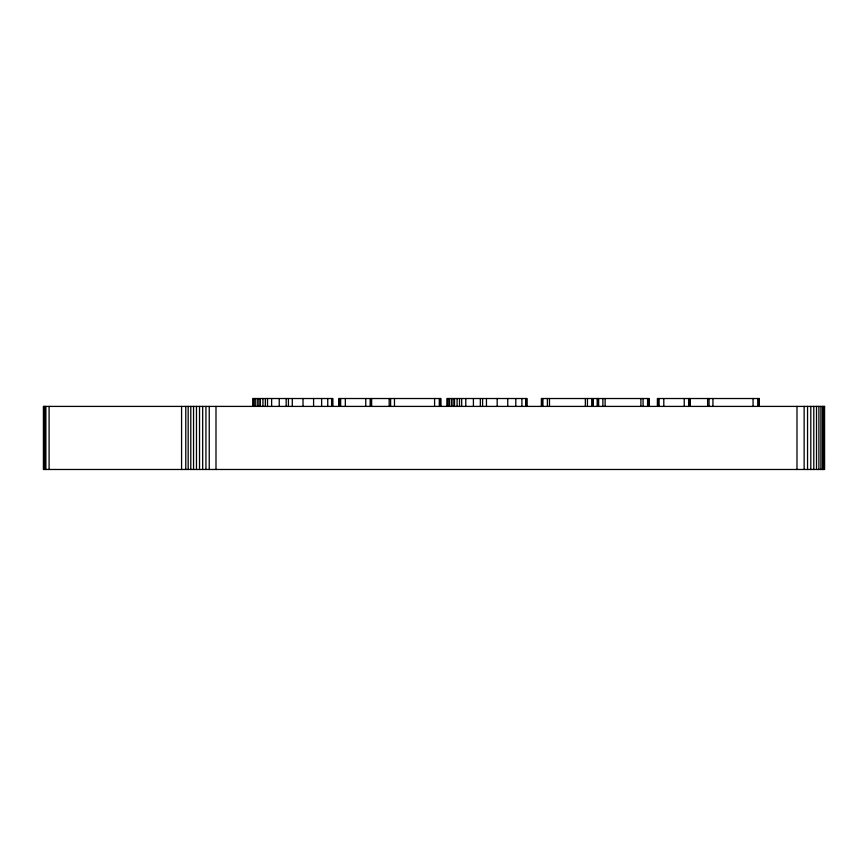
<?xml version="1.0" encoding="UTF-8"?>
<svg xmlns="http://www.w3.org/2000/svg" width="868" height="868" viewBox="0 0 868 868"><rect width="100%" height="100%" fill="white"/><g stroke="black" fill="none" stroke-linecap="round" stroke-linejoin="round"><path stroke-width="1.3" d="M823.656 406.408L823.656 469.479M822.495 406.408L822.495 469.479M820.9 406.408L820.9 469.479M818.893 406.408L818.893 469.479M816.517 406.408L816.517 469.479M813.793 406.408L813.793 469.479M810.799 406.408L810.799 469.479M807.555 406.408L807.555 469.479M804.137 406.408L804.137 469.479M796.987 406.408L796.987 469.479M759.326 406.408L759.326 398.521L657.38 398.521L657.38 406.408M758.925 398.521L758.925 406.408M757.753 398.521L757.753 406.408M753.055 398.521L753.055 406.408M712.932 398.521L712.932 406.408M709.069 398.521L709.069 406.408M707.626 398.521L707.626 406.408M690.103 398.521L690.103 406.408M689.735 398.521L689.735 406.408M688.628 398.521L688.628 406.408M684.234 398.521L684.234 406.408M663.803 398.521L663.803 406.408M659.105 398.521L659.105 406.408M657.803 398.521L657.803 406.408M649.09 406.408L649.09 398.521L541.361 398.521L541.361 406.408M648.721 398.521L648.721 406.408M647.582 398.521L647.582 406.408M643.069 398.521L643.069 406.408M640.899 398.521L640.899 406.408M605.115 398.521L605.115 406.408M602.869 398.521L602.869 406.408M598.649 398.521L598.649 406.408M597.585 398.521L597.585 406.408M597.238 398.521L597.238 406.408M593.137 398.521L593.137 406.408M592.779 398.521L592.779 406.408M591.716 398.521L591.716 406.408M587.43 398.521L587.43 406.408M585.336 398.521L585.336 406.408M549.477 398.521L549.477 406.408M547.393 398.521L547.393 406.408M542.923 398.521L542.923 406.408M541.751 398.521L541.751 406.408M527.05 406.408L527.05 398.521L446.89 398.521L446.89 406.408M526.453 398.521L526.453 406.408M525.758 398.521L525.758 406.408M521.907 398.521L521.907 406.408M515.798 398.521L515.798 406.408M507.758 398.521L507.758 406.408M497.18 398.521L497.18 406.408M486.449 398.521L486.449 406.408M482.586 398.521L482.586 406.408M480.34 398.521L480.34 406.408M473.407 398.521L473.407 406.408M465.791 398.521L465.791 406.408M461.689 398.521L461.689 406.408M459.519 398.521L459.519 406.408M457.1 398.521L457.1 406.408M454.528 398.521L454.528 406.408M453.02 398.521L453.02 406.408M451.393 398.521L451.393 406.408M449.429 398.521L449.429 406.408M448.018 398.521L448.018 406.408M440.857 406.408L440.857 398.521L338.921 398.521L338.921 406.408M440.467 398.521L440.467 406.408M439.295 398.521L439.295 406.408M434.586 398.521L434.586 406.408M394.473 398.521L394.473 406.408M390.611 398.521L390.611 406.408M389.168 398.521L389.168 406.408M371.634 398.521L371.634 406.408M371.276 398.521L371.276 406.408M370.169 398.521L370.169 406.408M365.764 398.521L365.764 406.408M345.345 398.521L345.345 406.408M340.647 398.521L340.647 406.408M339.345 398.521L339.345 406.408M332.889 406.408L332.889 398.521L252.729 398.521L252.729 406.408M331.598 398.521L331.598 406.408M327.746 398.521L327.746 406.408M321.627 398.521L321.627 406.408M313.587 398.521L313.587 406.408M303.019 398.521L303.019 406.408M292.288 398.521L292.288 406.408M288.426 398.521L288.426 406.408M286.18 398.521L286.18 406.408M279.236 398.521L279.236 406.408M271.619 398.521L271.619 406.408M267.518 398.521L267.518 406.408M265.348 398.521L265.348 406.408M262.939 398.521L262.939 406.408M260.367 398.521L260.367 406.408M258.859 398.521L258.859 406.408M257.232 398.521L257.232 406.408M255.257 398.521L255.257 406.408M253.857 398.521L253.857 406.408M215.991 406.408L215.991 469.479M209.242 406.408L209.242 469.479M205.933 406.408L205.933 469.479M202.678 406.408L202.678 469.479M199.521 406.408L199.521 469.479M196.472 406.408L196.472 469.479M193.553 406.408L193.553 469.479M190.786 406.408L190.786 469.479M188.182 406.408L188.182 469.479M185.774 406.408L185.774 469.479M181.575 406.408L181.575 469.479M49.096 406.408L49.096 469.479M45.885 406.408L45.885 469.479M44.735 406.408L44.735 469.479M43.899 406.408L43.899 469.479M824.6 406.408L43.4 406.408L43.4 469.479L824.6 469.479L824.567 406.408"/></g></svg>
